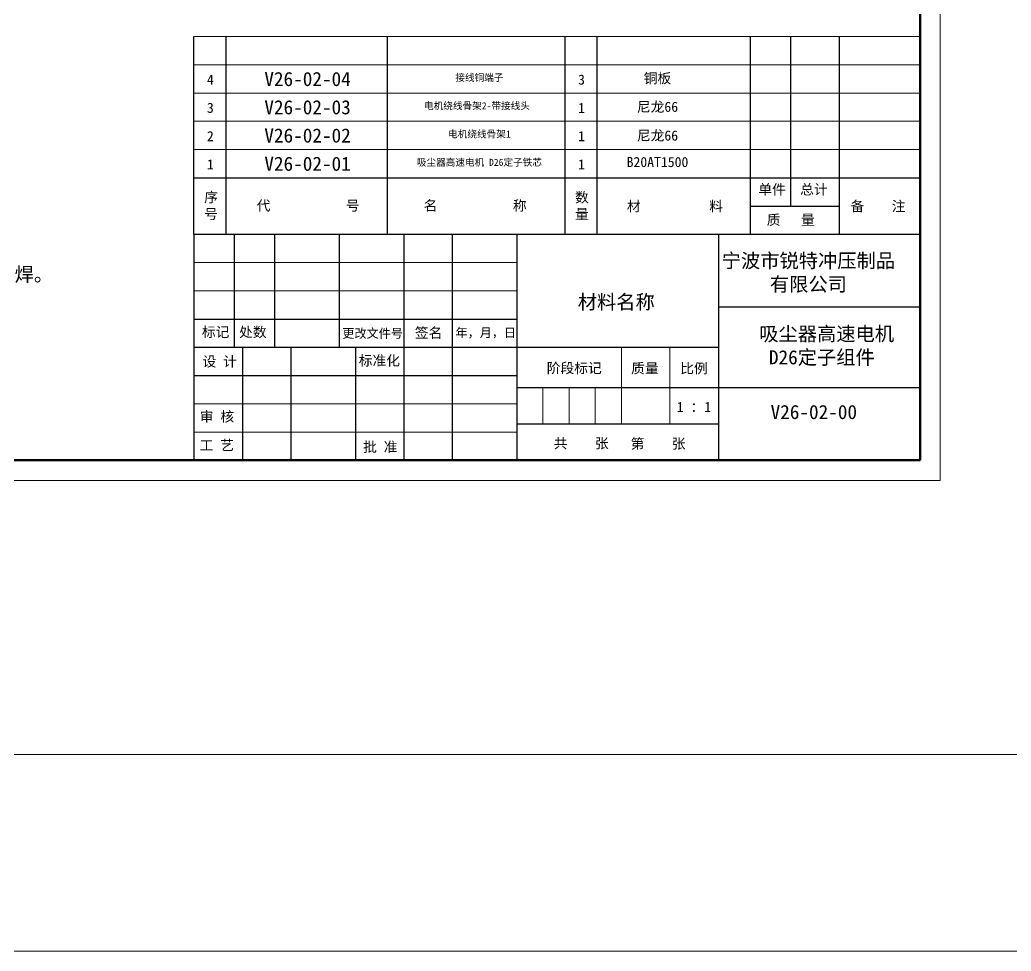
# Model space of a CAD drawing. Header units: millimetres. Extents: x 2517 to 4431, y 863 to 2540.
# Drawn here: x 3250.5 to 3348.8, y 1160.6 to 1252.9 of the extents above; entities that cross this region are included whole.
import ezdxf

# ---------------------------------------------------------------- set-up
doc = ezdxf.new("R2010")
doc.units = ezdxf.units.MM
for name, color, linetype, lineweight in [('实线', 7, 'Continuous', 25), ('尺寸标注', 2, 'Continuous', 9), ('引导线', 6, 'Continuous', 9), ('文本', 3, 'Continuous', 15), ('框格线', 8, 'Continuous', 20), ('粗实线', 9, 'Continuous', 50)]:
    doc.layers.add(name, color=color, linetype=linetype, lineweight=lineweight)
doc.styles.get("Standard").update_dxf_attribs({"font": 'simfang.ttf'})

msp = doc.modelspace()

# ---------------------------------------------------------------- linework, layer by layer
at = {"layer": '实线'}
for p, q in [((3267.7328, 1231.6442), (3267.7328, 1251.2442)), ((3270.9328, 1231.6442), (3270.9328, 1251.2442)), ((3286.9328, 1231.6442), (3286.9328, 1251.2442)), ((3304.5328, 1231.6442), (3304.5328, 1251.2442)), ((3307.7328, 1231.6442), (3307.7328, 1251.2442)), ((3322.9328, 1231.6442), (3322.9328, 1251.2442)), ((3326.9328, 1234.4442), (3326.9328, 1251.2442)), ((3331.7328, 1231.6442), (3331.7328, 1251.2442)), ((3267.7328, 1237.2442), (3339.7328, 1237.2442)), ((3322.9328, 1234.4442), (3331.7328, 1234.4442)), ((3267.7328, 1231.6442), (3339.7328, 1231.6442)), ((3267.7403, 1231.6442), (3267.7403, 1209.2442)), ((3271.7403, 1231.6442), (3271.7403, 1220.4442)), ((3275.7403, 1231.6442), (3275.7403, 1220.4442)), ((3282.1403, 1231.6442), (3282.1403, 1220.4442)), ((3288.5403, 1231.6442), (3288.5403, 1209.2442)), ((3293.3403, 1231.6442), (3293.3403, 1209.2442)), ((3299.7403, 1231.6442), (3299.7403, 1209.2442)), ((3319.7328, 1231.6442), (3319.7328, 1209.2442)), ((3319.7328, 1224.4442), (3339.7328, 1224.4442)), ((3267.7328, 1223.2442), (3299.7403, 1223.2442)), ((3267.7328, 1220.4442), (3299.7403, 1220.4442)), ((3272.5403, 1220.4442), (3272.5403, 1209.2442)), ((3277.3403, 1220.4442), (3277.3403, 1209.2442)), ((3283.7403, 1220.4442), (3283.7403, 1209.2442)), ((3299.7403, 1220.4442), (3319.7328, 1220.4442)), ((3267.7328, 1217.6442), (3299.7403, 1217.6442)), ((3299.7403, 1216.4442), (3339.7328, 1216.4442)), ((3299.7403, 1212.8442), (3319.7328, 1212.8442)), ((3267.7328, 1209.2442), (3339.7328, 1209.2442))]:
    msp.add_line(p, q, dxfattribs=at)
at = {"layer": '尺寸标注', "ltscale": 0.2}
msp.add_line((3054.3981, 1180.07), (3645.4033, 1180.07), dxfattribs=at)
at = {"layer": '引导线'}
for p, q in [((3341.7328, 1207.2442), (3341.7328, 1326.0442)), ((3267.7328, 1251.2442), (3339.7328, 1251.2442)), ((3267.7328, 1248.4442), (3339.7328, 1248.4442)), ((3267.7328, 1245.6442), (3339.7328, 1245.6442)), ((3267.7328, 1242.8442), (3339.7328, 1242.8442)), ((3267.7328, 1240.0442), (3339.7328, 1240.0442)), ((3267.7328, 1228.8442), (3299.7403, 1228.8442)), ((3267.7328, 1226.0442), (3299.7403, 1226.0442)), ((3267.7328, 1214.8442), (3299.7403, 1214.8442)), ((3267.7328, 1212.0442), (3299.7403, 1212.0442)), ((3173.7328, 1207.2442), (3341.7328, 1207.2442)), ((3172.8766, 1160.5932), (3508.9035, 1160.5932))]:
    msp.add_line(p, q, dxfattribs=at)
at = {"layer": '文本', "ltscale": 0.2}
for p, q in [((3310.1328, 1220.4442), (3310.1328, 1212.8442)), ((3314.9328, 1220.4442), (3314.9328, 1212.8442)), ((3302.3328, 1216.4442), (3302.3328, 1212.8442)), ((3304.9328, 1216.4442), (3304.9328, 1212.8442)), ((3307.5328, 1216.4442), (3307.5328, 1212.8442))]:
    msp.add_line(p, q, dxfattribs=at)
at = {"layer": '粗实线'}
for p, q in [((3339.7328, 1209.2442), (3339.7328, 1324.0442)), ((3183.7328, 1209.2442), (3339.7328, 1209.2442))]:
    msp.add_line(p, q, dxfattribs=at)

# ---------------------------------------------------------------- texts
at = {"layer": '实线', "attachment_point": 5}
for s, insert, char_height, width in [(' 接线铜端子', (3295.8022, 1247.1364), 0.7, 17.293203), ('电机绕线骨架2-带接线头', (3295.8022, 1244.3364), 0.7, 17.293203), (' 电机绕线骨架1', (3295.8022, 1241.5364), 0.7, 17.293203), (' 吸尘器高速电机 D26定子铁芯', (3295.8022, 1238.7364), 0.7, 17.293203), ('宁波市锐特冲压制品\\P有限公司', (3328.6615, 1227.7874), 1.4, 25.27192), ('材料名称', (3309.6098, 1224.8612), 1.4, 15.7484), (' 吸尘器高速电机 \\PD26定子组件', (3329.9955, 1220.5383), 1.4, 17.293203), ('V26-02-00', (3329.1974, 1214.018), 1.4, 18.401)]:
    msp.add_mtext(s, dxfattribs=dict(at, insert=insert, char_height=char_height, width=width))
at = {"layer": '文本', "insert": (3227.0494, 1224.0972), "char_height": 1.4, "width": 35.80592, "attachment_point": 4}
msp.add_mtext('1.焊缝平整，无气孔，无虚焊。\\P2.修平焊疤，锐角倒钝。\\P3.油漆 绿色。\\P4.本图分左右件。', dxfattribs=at)
at = {"layer": '文本', "ltscale": 0.2, "attachment_point": 5}
for s, insert, char_height, width in [('标记', (3269.8865, 1221.9077), 1, 5.80464), ('处数', (3273.5744, 1221.899), 1, 5.80464), ('更改文件号', (3285.4533, 1221.7665), 0.88, 12.875266), ('签名', (3290.9992, 1221.8302), 1, 5.80464), ('年，月，日', (3296.6762, 1221.8217), 0.88, 5.80464), ('设 计', (3270.2955, 1218.9802), 1, 5.80464), ('标准化', (3286.1212, 1219.0712), 1, 5.80464), ('阶段标记', (3305.4436, 1218.3292), 1, 5.80464), ('质量', (3312.4487, 1218.306), 1, 5.80464), ('比例', (3317.3171, 1218.306), 1, 5.80464), ('1 ：1', (3317.3116, 1214.5317), 1, 5.80464), ('审 核', (3270.0222, 1213.524), 1, 5.80464), ('工 艺', (3270.0063, 1210.7049), 1, 5.80464), ('批 准', (3286.2123, 1210.5184), 1, 5.80464), ('共    张', (3306.1356, 1210.8764), 1, 5.80464), ('第    张', (3313.7623, 1210.8404), 1, 5.80464)]:
    msp.add_mtext(s, dxfattribs=dict(at, insert=insert, char_height=char_height, width=width))
at = {"layer": '框格线', "color": 3, "attachment_point": 5}
for s, insert, char_height, width in [('4', (3269.3645, 1246.9695), 1, 3.79779), ('V26-02-04', (3279.0023, 1247.0226), 1.4, 18.646197), ('3', (3306.1645, 1246.9695), 1, 3.79779), ('铜板 ', (3313.6977, 1247.0519), 1, 17.832505), ('3', (3269.3645, 1244.1695), 1, 3.79779), ('V26-02-03', (3279.0023, 1244.2226), 1.4, 18.646197), ('1', (3306.1645, 1244.1695), 1, 3.79779), ('尼龙66', (3313.6977, 1244.2261), 1, 17.832505), ('2', (3269.3645, 1241.3695), 1, 3.79779), ('V26-02-02', (3279.0023, 1241.4226), 1.4, 18.646197), ('1', (3306.1645, 1241.3695), 1, 3.79779), ('尼龙66', (3313.6977, 1241.3782), 1, 17.832505), ('1', (3269.3645, 1238.5695), 1, 3.79779), ('V26-02-01', (3279.0023, 1238.6226), 1.4, 18.646197), ('1', (3306.1645, 1238.5695), 1, 3.79779), ('B20AT1500', (3313.6977, 1238.7997), 1, 43.32748), ('单件', (3325.0616, 1236.0336), 1, 43.32748), ('总计', (3329.2068, 1236.0336), 1, 43.32748), ('序\\P号', (3269.4362, 1234.431), 1, 43.32748), ('数\\P量', (3306.2078, 1234.431), 1, 43.32748), ('代           号', (3279.0637, 1234.431), 1, 43.32748), ('名           称', (3295.6195, 1234.431), 1, 43.32748), ('材          料', (3315.4308, 1234.3733), 1, 43.32748), ('备    注', (3335.5639, 1234.3733), 1, 43.32748), ('质   量', (3326.9121, 1233.0197), 1, 43.32748)]:
    msp.add_mtext(s, dxfattribs=dict(at, insert=insert, char_height=char_height, width=width))

doc.saveas('drawing.dxf')
